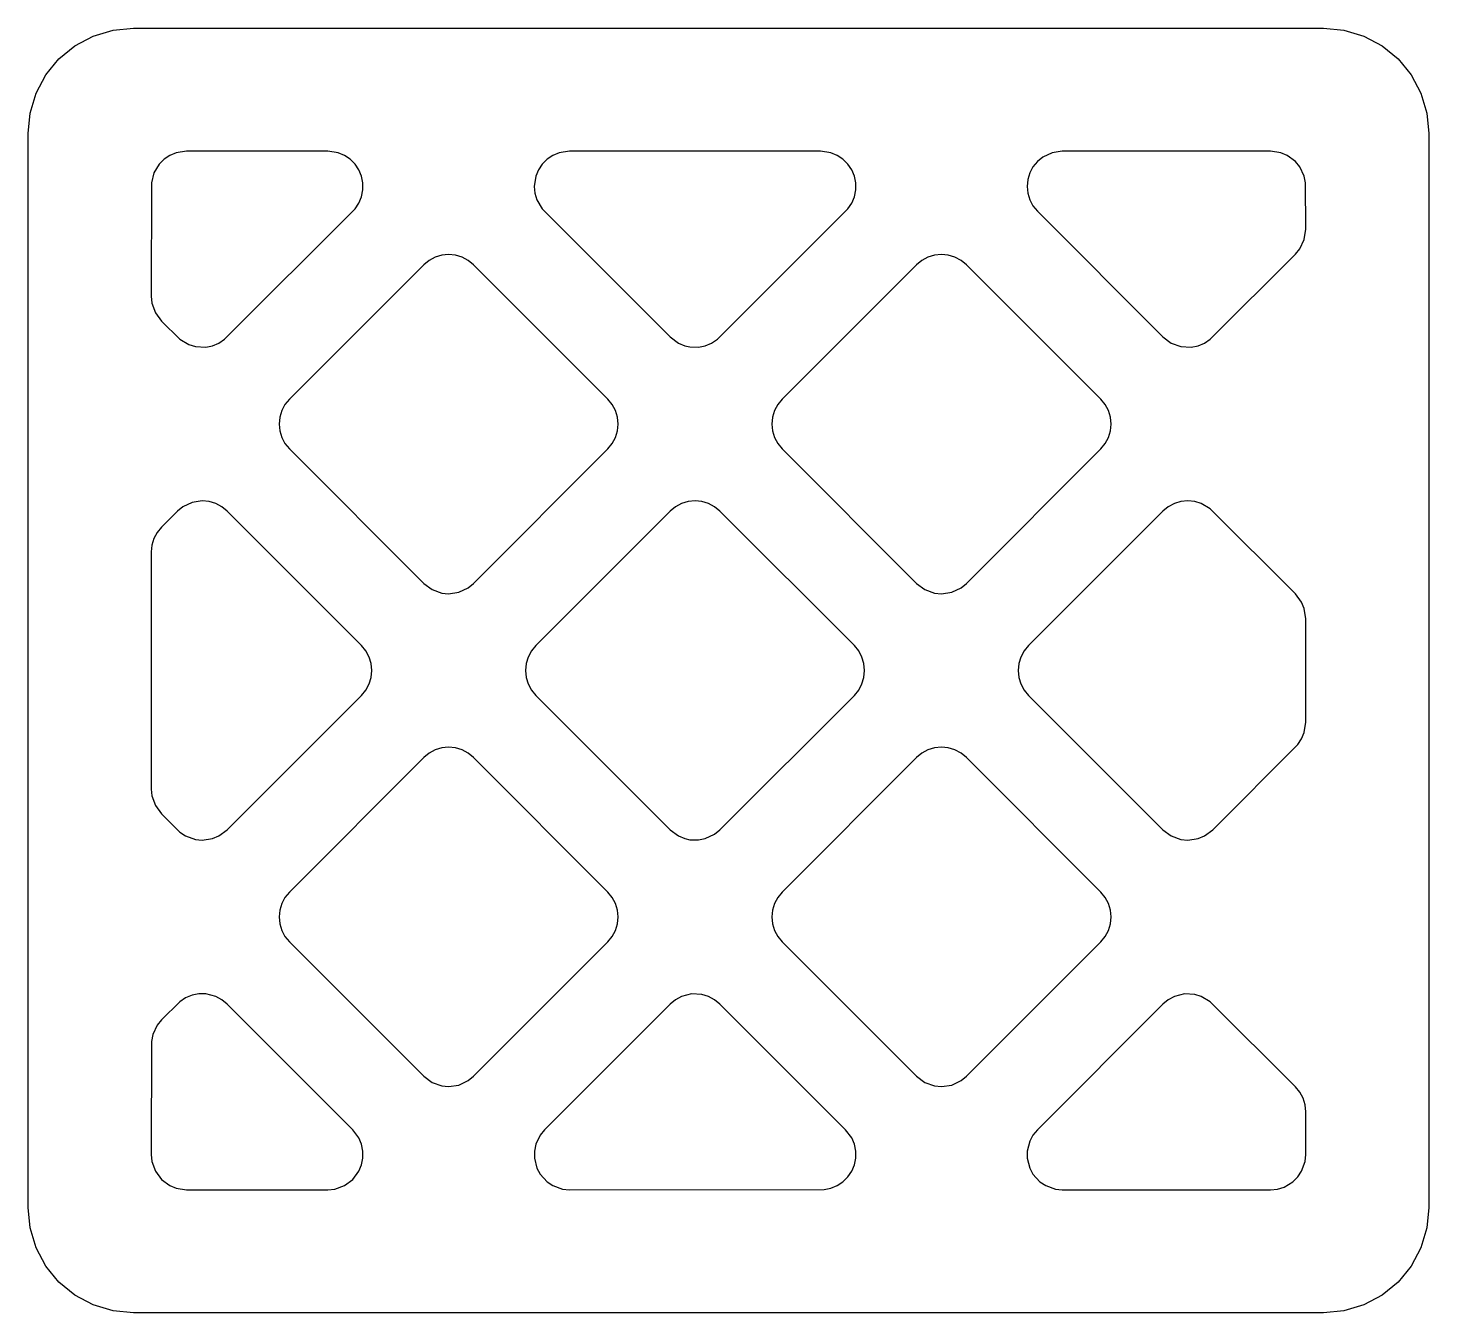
# Model space of a CAD drawing. Header units: millimetres. Extents: x 0 to 79.6, y 0 to 73.
import ezdxf

# ---------------------------------------------------------------- set-up
doc = ezdxf.new("R2010")
doc.units = ezdxf.units.MM
doc.layers.add('CUT', color=1, linetype='Continuous')

msp = doc.modelspace()

# ---------------------------------------------------------------- linework, layer by layer
at = {"layer": 'CUT'}
for points in [[(73.6, 0), (6, 0), (4.829, 0.115), (3.704, 0.457), (2.667, 1.011), (1.757, 1.757), (1.011, 2.667), (0.457, 3.704), (0.115, 4.829), (0, 6), (0, 67), (0.115, 68.171), (0.457, 69.296), (1.011, 70.333), (1.757, 71.243), (2.667, 71.989), (3.704, 72.543), (4.829, 72.885), (6, 73), (73.6, 73), (74.771, 72.885), (75.896, 72.543), (76.933, 71.989), (77.843, 71.243), (78.589, 70.333), (79.143, 69.296), (79.485, 68.171), (79.6, 67), (79.6, 6), (79.485, 4.829), (79.143, 3.704), (78.589, 2.667), (77.843, 1.757), (76.933, 1.011), (75.896, 0.457), (74.771, 0.115), (73.6, 0)], [(9.51, 54.902), (10.096, 54.874), (10.481, 54.95), (10.843, 55.1), (11.169, 55.318), (18.582, 62.731), (18.8, 63.057), (18.95, 63.419), (19.026, 63.804), (19.026, 64.196), (18.95, 64.581), (18.8, 64.943), (18.582, 65.269), (18.305, 65.546), (17.979, 65.764), (17.617, 65.914), (17.036, 66), (9, 66), (8.419, 65.914), (8.057, 65.764), (7.731, 65.546), (7.454, 65.269), (7.152, 64.765), (7.01, 64.196), (7, 57.764), (7.038, 57.374), (7.236, 56.821), (7.586, 56.35), (8.631, 55.318), (9.135, 55.016), (9.51, 54.902)], [(37.607, 54.888), (38.096, 54.874), (38.481, 54.95), (38.843, 55.1), (39.169, 55.318), (46.582, 62.731), (46.8, 63.057), (46.95, 63.419), (47.026, 63.804), (47.026, 64.196), (46.95, 64.581), (46.8, 64.943), (46.582, 65.269), (46.305, 65.546), (45.979, 65.764), (45.617, 65.914), (45.036, 66), (30.764, 66), (30.183, 65.914), (29.821, 65.764), (29.495, 65.546), (29.218, 65.269), (29, 64.943), (28.85, 64.581), (28.764, 64), (28.802, 63.61), (28.916, 63.235), (29.218, 62.731), (36.486, 55.45), (36.957, 55.1), (37.319, 54.95), (37.607, 54.888)], [(65.51, 54.902), (66.096, 54.874), (66.481, 54.95), (66.843, 55.1), (67.169, 55.318), (72.014, 60.15), (72.263, 60.453), (72.514, 60.983), (72.6, 61.564), (72.59, 64.196), (72.514, 64.581), (72.263, 65.111), (72.014, 65.414), (71.543, 65.764), (71.181, 65.914), (70.6, 66), (58.764, 66), (58.183, 65.914), (57.653, 65.663), (57.35, 65.414), (57.101, 65.111), (56.916, 64.765), (56.802, 64.39), (56.764, 64), (56.802, 63.61), (56.916, 63.235), (57.101, 62.889), (57.35, 62.586), (64.486, 55.45), (64.957, 55.1), (65.51, 54.902)], [(23.51, 40.902), (23.9, 40.864), (24.481, 40.95), (25.011, 41.201), (25.314, 41.45), (32.95, 49.086), (33.199, 49.389), (33.384, 49.735), (33.498, 50.11), (33.536, 50.5), (33.498, 50.89), (33.384, 51.265), (33.199, 51.611), (32.95, 51.914), (25.314, 59.55), (25.011, 59.799), (24.665, 59.984), (24.29, 60.098), (23.9, 60.136), (23.51, 60.098), (23.135, 59.984), (22.789, 59.799), (22.486, 59.55), (14.85, 51.914), (14.601, 51.611), (14.416, 51.265), (14.302, 50.89), (14.264, 50.5), (14.302, 50.11), (14.416, 49.735), (14.601, 49.389), (14.85, 49.086), (22.486, 41.45), (22.957, 41.1), (23.51, 40.902)], [(51.51, 40.902), (51.9, 40.864), (52.481, 40.95), (53.011, 41.201), (53.314, 41.45), (60.95, 49.086), (61.199, 49.389), (61.384, 49.735), (61.498, 50.11), (61.536, 50.5), (61.498, 50.89), (61.384, 51.265), (61.199, 51.611), (60.95, 51.914), (53.314, 59.55), (53.011, 59.799), (52.665, 59.984), (52.29, 60.098), (51.9, 60.136), (51.51, 60.098), (51.135, 59.984), (50.789, 59.799), (50.486, 59.55), (42.85, 51.914), (42.601, 51.611), (42.416, 51.265), (42.302, 50.89), (42.264, 50.5), (42.302, 50.11), (42.416, 49.735), (42.601, 49.389), (42.85, 49.086), (50.486, 41.45), (50.957, 41.1), (51.51, 40.902)], [(9.51, 26.902), (9.9, 26.864), (10.481, 26.95), (10.843, 27.1), (11.314, 27.45), (18.95, 35.086), (19.199, 35.389), (19.384, 35.735), (19.498, 36.11), (19.536, 36.5), (19.498, 36.89), (19.384, 37.265), (19.199, 37.611), (18.95, 37.914), (11.314, 45.55), (11.011, 45.799), (10.665, 45.984), (10.29, 46.098), (9.9, 46.136), (9.319, 46.05), (8.789, 45.799), (8.486, 45.55), (7.586, 44.65), (7.337, 44.347), (7.152, 44.001), (7.038, 43.626), (7, 43.236), (7, 29.764), (7.038, 29.374), (7.236, 28.821), (7.586, 28.35), (8.631, 27.318), (8.957, 27.1), (9.51, 26.902)], [(37.607, 26.888), (38.096, 26.874), (38.481, 26.95), (39.011, 27.201), (39.314, 27.45), (46.95, 35.086), (47.199, 35.389), (47.384, 35.735), (47.498, 36.11), (47.536, 36.5), (47.498, 36.89), (47.384, 37.265), (47.199, 37.611), (46.95, 37.914), (39.314, 45.55), (39.011, 45.799), (38.665, 45.984), (38.29, 46.098), (37.9, 46.136), (37.51, 46.098), (37.135, 45.984), (36.789, 45.799), (36.486, 45.55), (28.85, 37.914), (28.601, 37.611), (28.416, 37.265), (28.302, 36.89), (28.264, 36.5), (28.302, 36.11), (28.416, 35.735), (28.601, 35.389), (28.85, 35.086), (36.486, 27.45), (36.957, 27.1), (37.319, 26.95), (37.607, 26.888)], [(65.51, 26.902), (65.9, 26.864), (66.481, 26.95), (66.843, 27.1), (67.314, 27.45), (72.146, 32.295), (72.364, 32.621), (72.514, 32.983), (72.6, 33.564), (72.6, 39.436), (72.514, 40.017), (72.364, 40.379), (72.014, 40.85), (67.169, 45.682), (66.665, 45.984), (66.29, 46.098), (65.9, 46.136), (65.51, 46.098), (65.135, 45.984), (64.789, 45.799), (64.486, 45.55), (56.85, 37.914), (56.601, 37.611), (56.416, 37.265), (56.302, 36.89), (56.264, 36.5), (56.302, 36.11), (56.416, 35.735), (56.601, 35.389), (56.85, 35.086), (64.486, 27.45), (64.957, 27.1), (65.51, 26.902)], [(23.51, 12.902), (23.9, 12.864), (24.481, 12.95), (25.011, 13.201), (25.314, 13.45), (32.95, 21.086), (33.199, 21.389), (33.384, 21.735), (33.498, 22.11), (33.536, 22.5), (33.498, 22.89), (33.384, 23.265), (33.199, 23.611), (32.95, 23.914), (25.314, 31.55), (25.011, 31.799), (24.665, 31.984), (24.29, 32.098), (23.9, 32.136), (23.51, 32.098), (23.135, 31.984), (22.789, 31.799), (22.486, 31.55), (14.85, 23.914), (14.601, 23.611), (14.416, 23.265), (14.302, 22.89), (14.264, 22.5), (14.302, 22.11), (14.416, 21.735), (14.601, 21.389), (14.85, 21.086), (22.486, 13.45), (22.957, 13.1), (23.51, 12.902)], [(51.51, 12.902), (51.9, 12.864), (52.481, 12.95), (53.011, 13.201), (53.314, 13.45), (60.95, 21.086), (61.199, 21.389), (61.384, 21.735), (61.498, 22.11), (61.536, 22.5), (61.498, 22.89), (61.384, 23.265), (61.199, 23.611), (60.95, 23.914), (53.314, 31.55), (53.011, 31.799), (52.665, 31.984), (52.29, 32.098), (51.9, 32.136), (51.51, 32.098), (51.135, 31.984), (50.789, 31.799), (50.486, 31.55), (42.85, 23.914), (42.601, 23.611), (42.416, 23.265), (42.302, 22.89), (42.264, 22.5), (42.302, 22.11), (42.416, 21.735), (42.601, 21.389), (42.85, 21.086), (50.486, 13.45), (50.957, 13.1), (51.51, 12.902)], [(8.419, 7.086), (9, 7), (17.036, 7), (17.426, 7.038), (17.979, 7.236), (18.45, 7.586), (18.8, 8.057), (18.95, 8.419), (19.026, 8.804), (19.026, 9.196), (18.95, 9.581), (18.8, 9.943), (18.45, 10.414), (11.314, 17.55), (11.011, 17.799), (10.665, 17.984), (10.096, 18.126), (9.704, 18.126), (9.319, 18.05), (8.957, 17.9), (8.631, 17.682), (7.586, 16.65), (7.337, 16.347), (7.086, 15.817), (7.01, 15.432), (7, 9), (7.038, 8.61), (7.236, 8.057), (7.586, 7.586), (8.057, 7.236), (8.419, 7.086)], [(30.374, 7.038), (30.764, 7), (45.232, 7.01), (45.617, 7.086), (45.979, 7.236), (46.305, 7.454), (46.582, 7.731), (46.8, 8.057), (46.95, 8.419), (47.026, 8.804), (47.026, 9.196), (46.95, 9.581), (46.8, 9.943), (46.45, 10.414), (39.314, 17.55), (39.011, 17.799), (38.665, 17.984), (38.29, 18.098), (37.704, 18.126), (37.135, 17.984), (36.789, 17.799), (36.486, 17.55), (29.35, 10.414), (29.101, 10.111), (28.85, 9.581), (28.774, 9.196), (28.774, 8.804), (28.916, 8.235), (29.101, 7.889), (29.495, 7.454), (29.821, 7.236), (30.374, 7.038)], [(58.374, 7.038), (58.764, 7), (70.6, 7), (70.99, 7.038), (71.365, 7.152), (71.869, 7.454), (72.146, 7.731), (72.364, 8.057), (72.562, 8.61), (72.6, 9), (72.6, 11.436), (72.562, 11.826), (72.448, 12.201), (72.263, 12.547), (72.014, 12.85), (67.169, 17.682), (66.665, 17.984), (66.29, 18.098), (65.704, 18.126), (65.135, 17.984), (64.789, 17.799), (64.486, 17.55), (57.35, 10.414), (57.101, 10.111), (56.916, 9.765), (56.774, 9.196), (56.774, 8.804), (56.916, 8.235), (57.101, 7.889), (57.495, 7.454), (57.821, 7.236), (58.374, 7.038)]]:
    msp.add_lwpolyline(points, close=True, dxfattribs=at)

doc.saveas('drawing.dxf')
